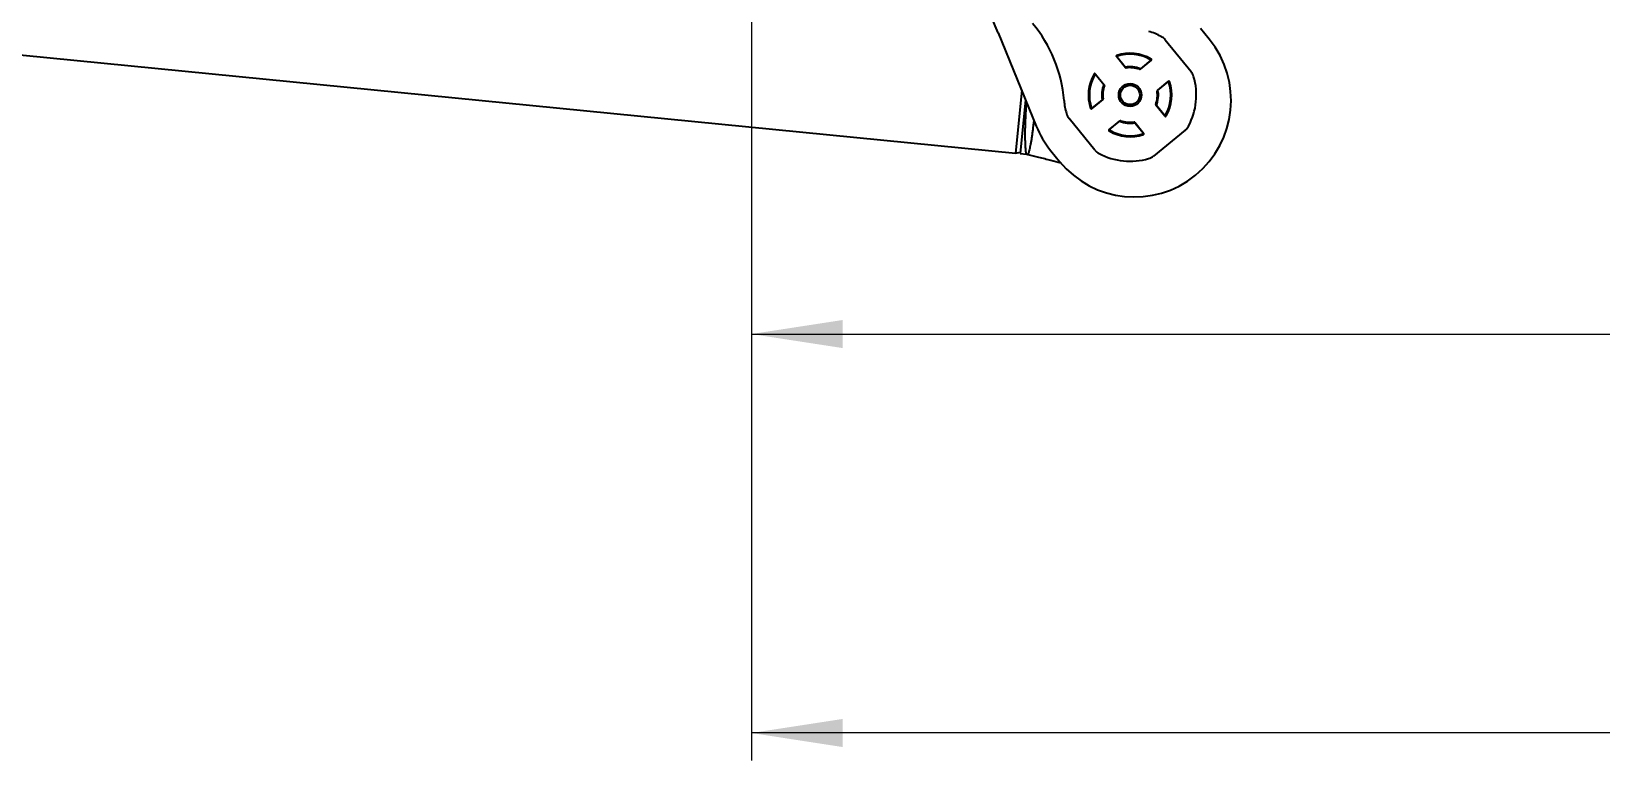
# Model space of a CAD drawing. Header units: millimetres. Extents: x 0 to 415, y 0 to 292.
# Drawn here: x 187.4 to 244.3, y 159.8 to 186.2 of the extents above; entities that cross this region are included whole.
import ezdxf

# ---------------------------------------------------------------- set-up
doc = ezdxf.new("R2010")
doc.units = ezdxf.units.MM
doc.styles.add('SLDTEXTSTYLE0', font='TXT', dxfattribs={"width": 0.75})
doc.dimstyles.new('SLDDIMSTYLE0', dxfattribs={"dimtxt": 3.5, "dimasz": 3.302, "dimexe": 0, "dimexo": 0.0625, "dimgap": 0.875, "dimtad": 1, "dimlfac": 20, "dimrnd": 1e-09, "dimzin": 4, "dimdsep": 46, "dimtxsty": 'SLDTEXTSTYLE0', "dimsah": 1, "dimcen": 0.09, "dimadec": 0, "dimazin": 1, "dimtfac": 1, "dimtofl": 0, "dimtmove": 0, "dimatfit": 3, "dimfxl": 1, "dimfrac": 2, "dimtolj": 1, "dimtzin": 12, "dimarcsym": 0})
doc.dimstyles.new('SLDDIMSTYLE1', dxfattribs={"dimtxt": 3.5, "dimasz": 3.302, "dimexe": 0, "dimexo": 0.0625, "dimgap": 0.875, "dimtad": 1, "dimlfac": 20, "dimrnd": 1e-09, "dimzin": 12, "dimdsep": 46, "dimtxsty": 'SLDTEXTSTYLE0', "dimsah": 1, "dimcen": 0.09, "dimadec": 0, "dimazin": 3, "dimtfac": 1, "dimtmove": 0, "dimatfit": 0, "dimfxl": 1, "dimfrac": 2, "dimtolj": 1, "dimtzin": 12, "dimarcsym": 0})
doc.dimstyles.new('SLDDIMSTYLE2', dxfattribs={"dimtxt": 3.5, "dimasz": 3.302, "dimexe": 0, "dimexo": 0.0625, "dimgap": 0.875, "dimtad": 1, "dimlfac": 20, "dimrnd": 1e-09, "dimzin": 12, "dimdsep": 46, "dimtxsty": 'SLDTEXTSTYLE0', "dimsah": 1, "dimcen": 0.09, "dimadec": 0, "dimazin": 3, "dimtfac": 1, "dimtofl": 0, "dimtmove": 0, "dimatfit": 3, "dimfxl": 1, "dimfrac": 2, "dimtolj": 1, "dimtzin": 12, "dimarcsym": 0})

# ---------------------------------------------------------------- blocks, each defined once
blk = doc.blocks.new('_D_3')
at = {"color": 7, "linetype": 'Continuous', "lineweight": 0}
for p, q in [((82.192, 194.609), (82.192, 206.979)), ((212.516, 194.609), (81.192, 194.609)), ((82.192, 194.609), (82.192, 191.111)), ((92.516, 191.111), (81.192, 191.111)), ((82.192, 191.111), (82.192, 184.761))]:
    blk.add_line(p, q, dxfattribs=at)
at = {"color": 7, "linetype": 'Continuous', "lineweight": 18}
for points in [[(82.192, 194.609), (82.7, 197.911), (81.684, 197.911)], [(82.192, 191.111), (81.684, 187.809), (82.7, 187.809)]]:
    blk.add_solid(points, dxfattribs=at)
at = {"color": 7, "linetype": 'Continuous', "lineweight": 18, "insert": (77.68, 195.342), "char_height": 3.5, "attachment_point": 1, "rotation": 90, "style": 'SLDTEXTSTYLE0'}
blk.add_mtext('69.97', dxfattribs=at)
blk = doc.blocks.new('_D_4')
at = {"color": 7, "linetype": 'Continuous', "lineweight": 0}
for p, q in [((213.516, 193.609), (213.516, 174.205)), ((323.016, 188.744), (323.016, 174.205)), ((213.516, 175.205), (323.016, 175.205))]:
    blk.add_line(p, q, dxfattribs=at)
at = {"color": 7, "linetype": 'Continuous', "lineweight": 18}
for points in [[(213.516, 175.205), (216.818, 174.697), (216.818, 175.713)], [(323.016, 175.205), (319.714, 175.713), (319.714, 174.697)]]:
    blk.add_solid(points, dxfattribs=at)
at = {"color": 7, "linetype": 'Continuous', "lineweight": 18, "insert": (265.171, 179.717), "char_height": 3.5, "attachment_point": 1, "style": 'SLDTEXTSTYLE0'}
blk.add_mtext('2190.00', dxfattribs=at)
blk = doc.blocks.new('_D_5')
at = {"color": 7, "linetype": 'Continuous', "lineweight": 0}
for p, q in [((213.516, 193.609), (213.516, 159.757)), ((334.966, 188.983), (334.966, 159.757)), ((334.966, 160.757), (213.516, 160.757))]:
    blk.add_line(p, q, dxfattribs=at)
at = {"color": 7, "linetype": 'Continuous', "lineweight": 18}
for points in [[(213.516, 160.757), (216.818, 160.249), (216.818, 161.265)], [(334.966, 160.757), (331.664, 161.265), (331.664, 160.249)]]:
    blk.add_solid(points, dxfattribs=at)
at = {"color": 7, "linetype": 'Continuous', "lineweight": 18, "insert": (265.171, 165.269), "char_height": 3.5, "attachment_point": 1, "style": 'SLDTEXTSTYLE0'}
blk.add_mtext('2428.99', dxfattribs=at)
blk = doc.blocks.new('_D_6')
at = {"color": 7, "linetype": 'Continuous', "lineweight": 0}
for p, q in [((352.567, 194.609), (352.567, 200.959)), ((214.516, 194.609), (353.567, 194.609)), ((352.567, 189.983), (352.567, 194.609)), ((335.966, 189.983), (353.567, 189.983)), ((352.567, 189.983), (352.567, 174.569))]:
    blk.add_line(p, q, dxfattribs=at)
at = {"color": 7, "linetype": 'Continuous', "lineweight": 18}
for points in [[(352.567, 194.609), (353.075, 197.911), (352.059, 197.911)], [(352.567, 189.983), (352.059, 186.681), (353.075, 186.681)]]:
    blk.add_solid(points, dxfattribs=at)
at = {"color": 7, "linetype": 'Continuous', "lineweight": 18, "insert": (348.055, 174.569), "char_height": 3.5, "attachment_point": 1, "rotation": 90, "style": 'SLDTEXTSTYLE0'}
blk.add_mtext('92.52', dxfattribs=at)

msp = doc.modelspace()

# ---------------------------------------------------------------- linework, layer by layer
at = {"color": 7, "linetype": 'Continuous', "lineweight": 25}
for p, q in [((222.46171, 186.11426), (223.83774, 182.73549)), ((230.10886, 185.87808), (229.79312, 186.26578)), ((183.41437, 185.67554), (223.0855, 181.75944)), ((228.5145, 185.85633), (229.44899, 184.70885)), ((226.7659, 185.28584), (226.73814, 185.27635)), ((226.7659, 185.28584), (226.73814, 185.27635)), ((227.07048, 184.85025), (226.74255, 185.25291)), ((227.05977, 184.87131), (226.75437, 185.24632)), ((228.00308, 185.12396), (227.60042, 184.79603)), ((227.99017, 185.1199), (227.61517, 184.8145)), ((228.01215, 185.14602), (227.98688, 185.16093)), ((228.01215, 185.14602), (227.98688, 185.16093)), ((225.95285, 184.63682), (225.93794, 184.61155)), ((225.95285, 184.63682), (225.93794, 184.61155)), ((225.97491, 184.62775), (226.30284, 184.22509)), ((225.97898, 184.61484), (226.28437, 184.23984)), ((228.22558, 184.02839), (228.62824, 184.35632)), ((228.24665, 184.0391), (228.62165, 184.3445)), ((228.66117, 184.33297), (228.65168, 184.36073)), ((228.66117, 184.33297), (228.65168, 184.36073)), ((223.30981, 184.0318), (223.0855, 181.75944)), ((223.45135, 183.68425), (223.25965, 181.74225)), ((226.24862, 183.69515), (225.84596, 183.36722)), ((226.22756, 183.68444), (225.85255, 183.37904)), ((225.81303, 183.39057), (225.82252, 183.36281)), ((225.81303, 183.39057), (225.82252, 183.36281)), ((228.49929, 183.09579), (228.17137, 183.49845)), ((228.49523, 183.1087), (228.18983, 183.4837)), ((228.52135, 183.08672), (228.53627, 183.11199)), ((228.52135, 183.08672), (228.53627, 183.11199)), ((225.95971, 181.86721), (225.02521, 183.01469)), ((226.46205, 182.57752), (226.48732, 182.56261)), ((226.46205, 182.57752), (226.48723, 182.56266)), ((226.47112, 182.59958), (226.87378, 182.9275)), ((226.48403, 182.60364), (226.85903, 182.90904)), ((227.40372, 182.87329), (227.73165, 182.47063)), ((227.41443, 182.85223), (227.71983, 182.47722)), ((229.23166, 182.58438), (228.08418, 181.64988)), ((227.7083, 182.4377), (227.73606, 182.44719)), ((227.7083, 182.4377), (227.73606, 182.44719)), ((223.0855, 181.75944), (223.26426, 181.78891)), ((223.25965, 181.74225), (223.47894, 181.7206)), ((224.36535, 181.84546), (224.68108, 181.45776))]:
    msp.add_line(p, q, dxfattribs=at)
for radius in [0.4125, 0.35]:
    msp.add_circle((227.2371, 183.86177), radius, dxfattribs=at)
for centre, radius, start, end in [((208.5696, 180.45659), 15, 22.159015, 39.159015), ((219.86172, 183.25864), 5, 4.674987, 39.725352), ((227.2371, 183.86177), 2.4, 62.078557, 73.643042), ((228.1268, 185.54059), 0.5, 39.159015, 62.078557), ((227.39497, 183.66792), 3.5, 219.159015, 39.159015), ((227.2371, 183.86177), 1.51, 59.656627, 108.661402), ((226.76194, 185.2687), 0.025, 108.661402, 219.159015), ((227.2371, 183.86177), 1.475, 59.038476, 109.279554), ((226.77376, 185.2621), 0.025, 198.79399, 219.159015), ((227.2371, 183.86177), 1.5, 60.009603, 108.308427), ((227.2371, 183.86177), 1.025, 68.355419, 99.962611), ((227.08986, 184.86603), 0.025, 219.159015, 278.340843), ((227.2371, 183.86177), 1, 69.969172, 98.348858), ((227.2371, 183.86177), 0.99, 69.977187, 98.340843), ((227.97439, 185.13928), 0.025, 309.159015, 329.524039), ((227.9873, 185.14334), 0.025, 309.159015, 59.656627), ((227.2371, 183.86177), 1.51, 149.656627, 198.661402), ((227.2371, 183.86177), 1.5, 150.009603, 198.308427), ((227.2371, 183.86177), 1.475, 149.038476, 199.279554), ((225.95553, 184.61196), 0.025, 39.159015, 149.656627), ((225.95959, 184.59906), 0.025, 39.159015, 59.524039), ((227.2371, 183.86177), 1.025, 158.355419, 189.962611), ((227.58463, 184.81542), 0.025, 249.977187, 309.159015), ((227.2371, 183.86177), 1.475, 329.038476, 19.279554), ((227.2371, 183.86177), 1.5, 330.009603, 18.308427), ((227.2371, 183.86177), 1.51, 329.656627, 18.661402), ((228.63744, 184.32511), 0.025, 108.79399, 129.159015), ((228.64403, 184.33693), 0.025, 18.661402, 129.159015), ((227.2371, 183.86177), 2.4, 332.078557, 16.239473), ((229.06129, 184.39311), 0.5, 16.239473, 39.159015), ((227.2371, 183.86177), 2.4, 184.674987, 196.239473), ((227.2371, 183.86177), 1, 159.969172, 188.348858), ((227.2371, 183.86177), 0.99, 159.977187, 188.340843), ((226.23284, 183.71453), 0.025, 309.159015, 8.340843), ((226.28345, 184.2093), 0.025, 339.977187, 39.159015), ((227.2371, 183.86177), 0.99, 339.977187, 8.340843), ((227.2371, 183.86177), 1, 339.969172, 8.348858), ((227.2371, 183.86177), 1.025, 338.355419, 9.962611), ((228.24137, 184.00901), 0.025, 129.159015, 188.340843), ((225.41291, 183.33043), 0.5, 196.239473, 219.159015), ((225.83017, 183.38661), 0.025, 198.661402, 309.159015), ((225.83677, 183.39842), 0.025, 288.79399, 309.159015), ((228.19075, 183.51424), 0.025, 159.977187, 219.159015), ((228.51461, 183.12448), 0.025, 219.159015, 239.524039), ((228.51868, 183.11158), 0.025, 219.159015, 329.656627), ((227.07923, 184.05562), 3.5, 202.159015, 219.159015), ((226.48691, 182.58019), 0.025, 129.159015, 239.656627), ((227.2371, 183.86177), 1.51, 239.656627, 288.661402), ((226.49982, 182.58426), 0.025, 129.159015, 149.524039), ((227.2371, 183.86177), 1.475, 239.038476, 289.279554), ((227.2371, 183.86177), 1.5, 240.009603, 288.308427), ((227.2371, 183.86177), 1.025, 248.355419, 279.962611), ((226.88957, 182.90812), 0.025, 69.977187, 129.159015), ((227.2371, 183.86177), 1, 249.969172, 278.348858), ((227.2371, 183.86177), 0.99, 249.977187, 278.340843), ((227.38434, 182.85751), 0.025, 39.159015, 98.340843), ((228.91592, 182.97207), 0.5, 309.159015, 332.078557), ((227.70045, 182.46143), 0.025, 18.79399, 39.159015), ((227.71226, 182.45484), 0.025, 288.661402, 39.159015), ((226.34741, 182.18295), 0.5, 219.159015, 242.078557), ((227.2371, 183.86177), 2.4, 242.078557, 286.239473), ((227.76844, 182.03758), 0.5, 286.239473, 309.159015)]:
    msp.add_arc(centre, radius, start, end, dxfattribs=at)
for points, knots in [([(226.7659, 185.28584), (226.76585, 185.28582), (226.76313, 185.28491), (226.75781, 185.28206), (226.75197, 185.27547), (226.74906, 185.26773), (226.74844, 185.26056), (226.74954, 185.25622), (226.75009, 185.25405)], [0, 0, 0, 0, 0.00472469, 0.25424431, 0.52505165, 0.7211708, 0.8602534, 1, 1, 1, 1]), ([(227.06889, 184.86012), (227.06677, 184.86272), (227.06382, 184.86635), (227.06067, 184.87021), (227.05977, 184.87131)], [0, 0, 0, 0, 0.71604564, 1, 1, 1, 1]), ([(227.06889, 184.86012), (227.07102, 184.85803), (227.07596, 184.8532), (227.0841, 184.85084), (227.0896, 184.85084), (227.09185, 184.85116), (227.0919, 184.85117)], [0, 0, 0, 0, 0.3075412, 0.71180754, 0.99336246, 1, 1, 1, 1]), ([(227.57963, 184.80128), (227.57968, 184.80126), (227.58182, 184.80049), (227.5872, 184.79938), (227.59565, 184.80003), (227.60147, 184.80377), (227.60398, 184.80538)], [0, 0, 0, 0, 0.00663754, 0.28819246, 0.6924588, 1, 1, 1, 1]), ([(227.61517, 184.8145), (227.61184, 184.81178), (227.60795, 184.80861), (227.60448, 184.80579), (227.60398, 184.80538)], [0, 0, 0, 0, 0.85665913, 1, 1, 1, 1]), ([(227.99593, 185.1266), (227.99691, 185.12862), (227.99887, 185.13264), (227.99971, 185.13979), (227.99843, 185.14795), (227.99404, 185.15559), (227.98941, 185.15947), (227.98693, 185.16091), (227.98688, 185.16093)], [0, 0, 0, 0, 0.139746604, 0.278829204, 0.47494835, 0.745755694, 0.995275313, 1, 1, 1, 1]), ([(225.97227, 184.6206), (225.97025, 184.62158), (225.96623, 184.62353), (225.95908, 184.62438), (225.95092, 184.6231), (225.94328, 184.61871), (225.93941, 184.61408), (225.93796, 184.6116), (225.93794, 184.61155)], [0, 0, 0, 0, 0.139746604, 0.278829204, 0.47494835, 0.745755694, 0.995275313, 1, 1, 1, 1]), ([(226.28437, 184.23984), (226.28709, 184.2365), (226.29026, 184.23261), (226.29309, 184.22914), (226.29349, 184.22864)], [0, 0, 0, 0, 0.85665913, 1, 1, 1, 1]), ([(228.66117, 184.33297), (228.66115, 184.33302), (228.66025, 184.33574), (228.65739, 184.34106), (228.6508, 184.3469), (228.64306, 184.34981), (228.63589, 184.35043), (228.63155, 184.34933), (228.62938, 184.34878)], [0, 0, 0, 0, 0.00472469, 0.25424431, 0.52505165, 0.7211708, 0.8602534, 1, 1, 1, 1]), ([(226.23875, 183.69355), (226.23615, 183.69144), (226.23253, 183.68848), (226.22866, 183.68533), (226.22756, 183.68444)], [0, 0, 0, 0, 0.71604564, 1, 1, 1, 1]), ([(226.23875, 183.69355), (226.24084, 183.69569), (226.24567, 183.70062), (226.24803, 183.70877), (226.24803, 183.71427), (226.24771, 183.71652), (226.2477, 183.71657)], [0, 0, 0, 0, 0.3075412, 0.71180754, 0.99336246, 1, 1, 1, 1]), ([(226.29759, 184.20429), (226.29761, 184.20434), (226.29839, 184.20648), (226.29949, 184.21187), (226.29884, 184.22032), (226.2951, 184.22613), (226.29349, 184.22864)], [0, 0, 0, 0, 0.00663754, 0.28819246, 0.6924588, 1, 1, 1, 1]), ([(228.23545, 184.02998), (228.23336, 184.02785), (228.22853, 184.02291), (228.22618, 184.01477), (228.22617, 184.00927), (228.2265, 184.00702), (228.2265, 184.00697)], [0, 0, 0, 0, 0.3075412, 0.71180754, 0.99336246, 1, 1, 1, 1]), ([(228.23545, 184.02998), (228.23805, 184.0321), (228.24168, 184.03505), (228.24555, 184.03821), (228.24665, 184.0391)], [0, 0, 0, 0, 0.71604564, 1, 1, 1, 1]), ([(223.47885, 181.72101), (223.47775, 181.7243), (223.47551, 181.73101), (223.46915, 181.7792), (223.46242, 181.84401), (223.45606, 181.91869), (223.44988, 182.01059), (223.44279, 182.15332), (223.4385, 182.32576), (223.43867, 182.52354), (223.44214, 182.7372), (223.45071, 182.97247), (223.46461, 183.22433), (223.47609, 183.4082), (223.48622, 183.53252), (223.49071, 183.58761)], [0, 0, 0, 0, 0.08628755, 0.17590723, 0.23957904, 0.30325157, 0.36878382, 0.4343164, 0.56100238, 0.62622078, 0.69143888, 0.81791855, 0.88304947, 0.94818029, 1, 1, 1, 1]), ([(225.81303, 183.39057), (225.81305, 183.39052), (225.81396, 183.3878), (225.81681, 183.38248), (225.82341, 183.37664), (225.83114, 183.37373), (225.83831, 183.37311), (225.84265, 183.37421), (225.84482, 183.37476)], [0, 0, 0, 0, 0.00472469, 0.25424431, 0.52505165, 0.7211708, 0.8602534, 1, 1, 1, 1]), ([(228.17661, 183.51924), (228.17659, 183.51919), (228.17582, 183.51706), (228.17471, 183.51167), (228.17537, 183.50322), (228.1791, 183.4974), (228.18071, 183.49489)], [0, 0, 0, 0, 0.00663754, 0.28819246, 0.6924588, 1, 1, 1, 1]), ([(228.18983, 183.4837), (228.18711, 183.48703), (228.18394, 183.49093), (228.18112, 183.4944), (228.18071, 183.49489)], [0, 0, 0, 0, 0.85665913, 1, 1, 1, 1]), ([(228.50193, 183.10294), (228.50395, 183.10196), (228.50797, 183.10001), (228.51512, 183.09916), (228.52329, 183.10044), (228.53093, 183.10483), (228.5348, 183.10946), (228.53624, 183.11194), (228.53627, 183.11199)], [0, 0, 0, 0, 0.1397466, 0.2788292, 0.47494835, 0.74575569, 0.99527531, 1, 1, 1, 1]), ([(223.74859, 182.95441), (223.74215, 182.89472), (223.72897, 182.77257), (223.70947, 182.6054), (223.68981, 182.45031), (223.67006, 182.30956), (223.64982, 182.18177), (223.62301, 182.03227), (223.58992, 181.88144), (223.56027, 181.77437), (223.54219, 181.71922), (223.53897, 181.71365), (223.53737, 181.71089)], [0, 0, 0, 0, 0.07778182, 0.15917007, 0.23716984, 0.31517539, 0.39541306, 0.47565748, 0.63072683, 0.78928527, 0.89552869, 1, 1, 1, 1]), ([(226.47827, 182.59694), (226.47729, 182.59492), (226.47534, 182.5909), (226.47449, 182.58375), (226.47578, 182.57558), (226.48016, 182.56795), (226.48479, 182.56407), (226.48727, 182.56263), (226.48732, 182.56261)], [0, 0, 0, 0, 0.1397466, 0.2788292, 0.47494835, 0.74575569, 0.99527531, 1, 1, 1, 1]), ([(226.85903, 182.90904), (226.86237, 182.91176), (226.86626, 182.91493), (226.86973, 182.91775), (226.87023, 182.91816)], [0, 0, 0, 0, 0.85665913, 1, 1, 1, 1]), ([(226.89458, 182.92226), (226.89453, 182.92228), (226.89239, 182.92305), (226.887, 182.92416), (226.87855, 182.9235), (226.87274, 182.91977), (226.87023, 182.91816)], [0, 0, 0, 0, 0.00663754, 0.28819246, 0.6924588, 1, 1, 1, 1]), ([(227.40532, 182.86342), (227.40318, 182.86551), (227.39825, 182.87034), (227.3901, 182.8727), (227.3846, 182.8727), (227.38235, 182.87237), (227.3823, 182.87237)], [0, 0, 0, 0, 0.3075412, 0.71180754, 0.99336246, 1, 1, 1, 1]), ([(227.40532, 182.86342), (227.40743, 182.86082), (227.41039, 182.85719), (227.41354, 182.85332), (227.41443, 182.85223)], [0, 0, 0, 0, 0.71604564, 1, 1, 1, 1]), ([(227.7083, 182.4377), (227.70835, 182.43772), (227.71108, 182.43863), (227.71639, 182.44148), (227.72223, 182.44807), (227.72514, 182.45581), (227.72576, 182.46298), (227.72466, 182.46732), (227.72411, 182.46949)], [0, 0, 0, 0, 0.00472469, 0.25424431, 0.52505165, 0.7211708, 0.8602534, 1, 1, 1, 1]), ([(223.47885, 181.72066), (223.4803, 181.72065), (223.50011, 181.72058), (223.5193, 181.71483), (223.53708, 181.7095)], [0, 0, 0, 0, 0.073505672, 1, 1, 1, 1]), ([(223.53714, 181.7105), (223.66546, 181.67818), (223.94104, 181.60877), (224.33785, 181.50827), (224.60616, 181.43993), (224.72667, 181.40923)], [0, 0, 0, 0, 0.32433379, 0.69650915, 1, 1, 1, 1]), ([(223.53737, 181.71089), (223.53728, 181.71067), (223.53707, 181.71014), (223.53726, 181.71095), (223.53736, 181.71143)], [0, 0, 0, 0, 0.40542278, 1, 1, 1, 1])]:
    msp.add_open_spline(points, degree=3, knots=knots, dxfattribs=at)

# ---------------------------------------------------------------- dimensions: what is measured, and where the dimension line sits
at = {"color": 7, "linetype": 'Continuous', "lineweight": 18}
for base, p1, p2, picture, middle in [((82.19204, 191.1107), (213.51585, 194.60896), (93.5158, 191.1107), '_D_3', (82.19204, 201.16056)), ((352.56714, 194.60896), (334.96555, 189.983), (213.51585, 194.60896), '_D_6', (352.56714, 180.38816))]:
    dim = msp.add_linear_dim(base=base, p1=p1, p2=p2, angle=90, dimstyle='SLDDIMSTYLE1', dxfattribs=at)
    dim.commit()
    dim.dimension.update_dxf_attribs({"geometry": picture, "text_midpoint": middle, "dimtype": 160})
for base, p1, p2, dimstyle, picture, middle in [((323.0155995, 175.2052781), (213.5158491, 194.6089554), (323.0155995, 189.7438704), 'SLDDIMSTYLE0', '_D_4', (273.5759003, 175.2052781)), ((213.51585, 160.75746), (334.96555, 189.983), (213.51585, 194.60896), 'SLDDIMSTYLE2', '_D_5', (273.5759, 160.75746))]:
    dim = msp.add_linear_dim(base=base, p1=p1, p2=p2, dimstyle=dimstyle, dxfattribs=at)
    dim.commit()
    dim.dimension.update_dxf_attribs({"geometry": picture, "text_midpoint": middle, "dimtype": 160})

doc.saveas('drawing.dxf')
